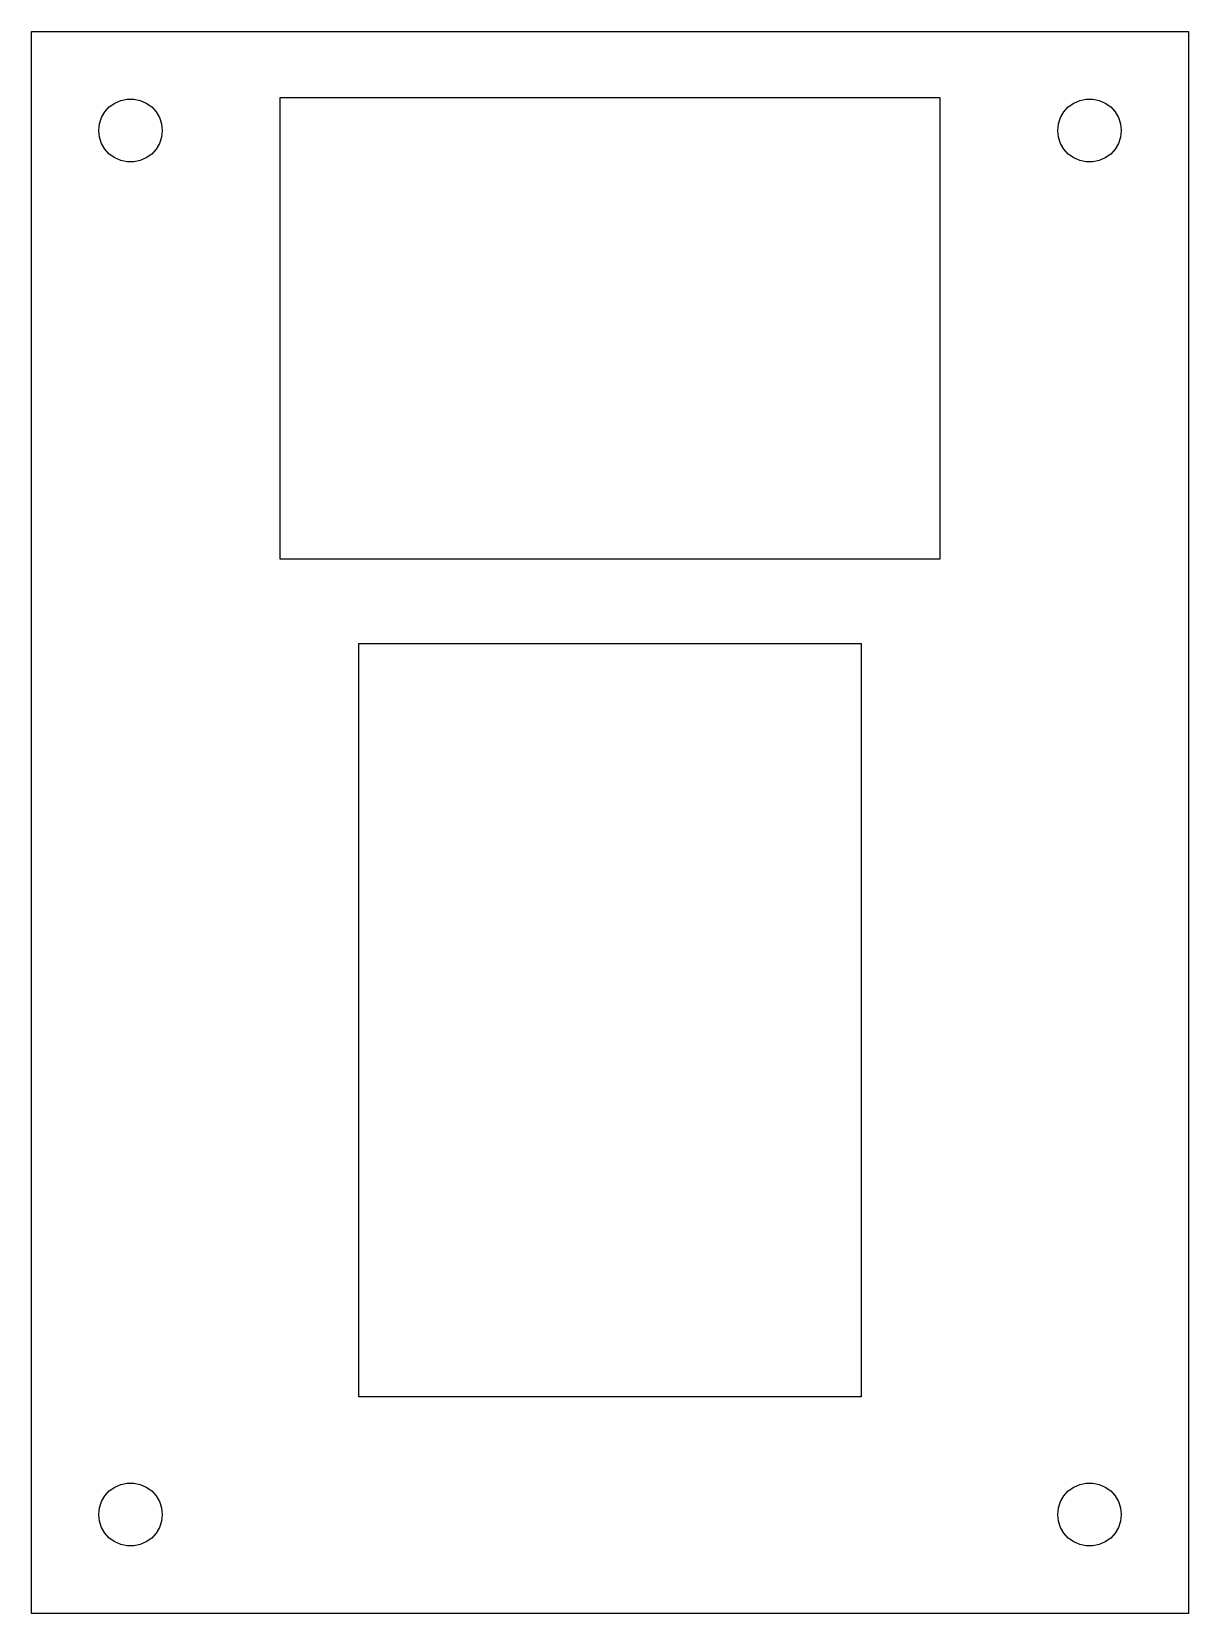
# Model space of a CAD drawing. Extents: x 69.1 to 127.6, y 146.3 to 226.3.
import ezdxf

# ---------------------------------------------------------------- set-up
doc = ezdxf.new("R2010")
doc.units = 0
doc.layers.add('Layer_1', color=7, linetype='CONTINUOUS')

msp = doc.modelspace()

# ---------------------------------------------------------------- linework, layer by layer
at = {"layer": 'Layer_1', "color": 7}
for points in [[(69.124593, 146.266666), (69.124593, 226.26667), (127.624592, 226.26667), (127.624592, 146.266666), (69.124593, 146.266666)], [(72.524592, 221.266669), (72.559592, 221.599671), (72.662592, 221.917671), (72.830592, 222.206669), (73.053592, 222.455671), (73.324592, 222.65267), (73.630592, 222.78867), (73.957592, 222.857668), (74.291592, 222.857668), (74.618592, 222.78867), (74.924592, 222.65267), (75.195592, 222.455671), (75.418592, 222.206669), (75.586592, 221.917671), (75.689592, 221.599671), (75.724592, 221.266669), (75.689592, 220.933669), (75.586592, 220.615669), (75.418592, 220.326671), (75.195592, 220.077669), (74.924592, 219.88067), (74.618592, 219.74467), (74.291592, 219.675669), (73.957592, 219.675669), (73.630592, 219.74467), (73.324592, 219.88067), (73.053592, 220.077669), (72.830592, 220.326671), (72.662592, 220.615669), (72.559592, 220.933669), (72.524592, 221.266669)], [(81.699592, 199.59168), (81.699592, 222.941669), (115.049592, 222.941669), (115.049592, 199.59168), (81.699592, 199.59168)], [(121.024592, 221.266669), (121.059592, 221.599671), (121.162592, 221.917671), (121.330592, 222.206669), (121.553592, 222.455671), (121.824592, 222.65267), (122.130592, 222.78867), (122.457592, 222.857668), (122.791592, 222.857668), (123.118592, 222.78867), (123.424592, 222.65267), (123.695592, 222.455671), (123.918592, 222.206669), (124.086592, 221.917671), (124.189592, 221.599671), (124.224592, 221.266669), (124.189592, 220.933669), (124.086592, 220.615669), (123.918592, 220.326671), (123.695592, 220.077669), (123.424592, 219.88067), (123.118592, 219.74467), (122.791592, 219.675669), (122.457592, 219.675669), (122.130592, 219.74467), (121.824592, 219.88067), (121.553592, 220.077669), (121.330592, 220.326671), (121.162592, 220.615669), (121.059592, 220.933669), (121.024592, 221.266669)], [(85.674592, 157.216663), (85.674592, 195.316663), (111.074592, 195.316663), (111.074592, 157.216663), (85.674592, 157.216663)], [(72.524592, 151.266656), (72.559592, 151.599678), (72.662592, 151.917658), (72.830592, 152.206682), (73.053592, 152.455658), (73.324592, 152.652678), (73.630592, 152.788681), (73.957592, 152.857656), (74.291592, 152.857656), (74.618592, 152.788681), (74.924592, 152.652678), (75.195592, 152.455658), (75.418592, 152.206682), (75.586592, 151.917658), (75.689592, 151.599678), (75.724592, 151.266656), (75.689592, 150.933662), (75.586592, 150.615682), (75.418592, 150.326659), (75.195592, 150.077682), (74.924592, 149.880663), (74.618592, 149.74466), (74.291592, 149.675657), (73.957592, 149.675657), (73.630592, 149.74466), (73.324592, 149.880663), (73.053592, 150.077682), (72.830592, 150.326659), (72.662592, 150.615682), (72.559592, 150.933662), (72.524592, 151.266656)], [(121.024592, 151.266656), (121.059592, 151.599678), (121.162592, 151.917658), (121.330592, 152.206682), (121.553592, 152.455658), (121.824592, 152.652678), (122.130592, 152.788681), (122.457592, 152.857656), (122.791592, 152.857656), (123.118592, 152.788681), (123.424592, 152.652678), (123.695592, 152.455658), (123.918592, 152.206682), (124.086592, 151.917658), (124.189592, 151.599678), (124.224592, 151.266656), (124.189592, 150.933662), (124.086592, 150.615682), (123.918592, 150.326659), (123.695592, 150.077682), (123.424592, 149.880663), (123.118592, 149.74466), (122.791592, 149.675657), (122.457592, 149.675657), (122.130592, 149.74466), (121.824592, 149.880663), (121.553592, 150.077682), (121.330592, 150.326659), (121.162592, 150.615682), (121.059592, 150.933662), (121.024592, 151.266656)]]:
    msp.add_lwpolyline(points, dxfattribs=at)

doc.saveas('drawing.dxf')
